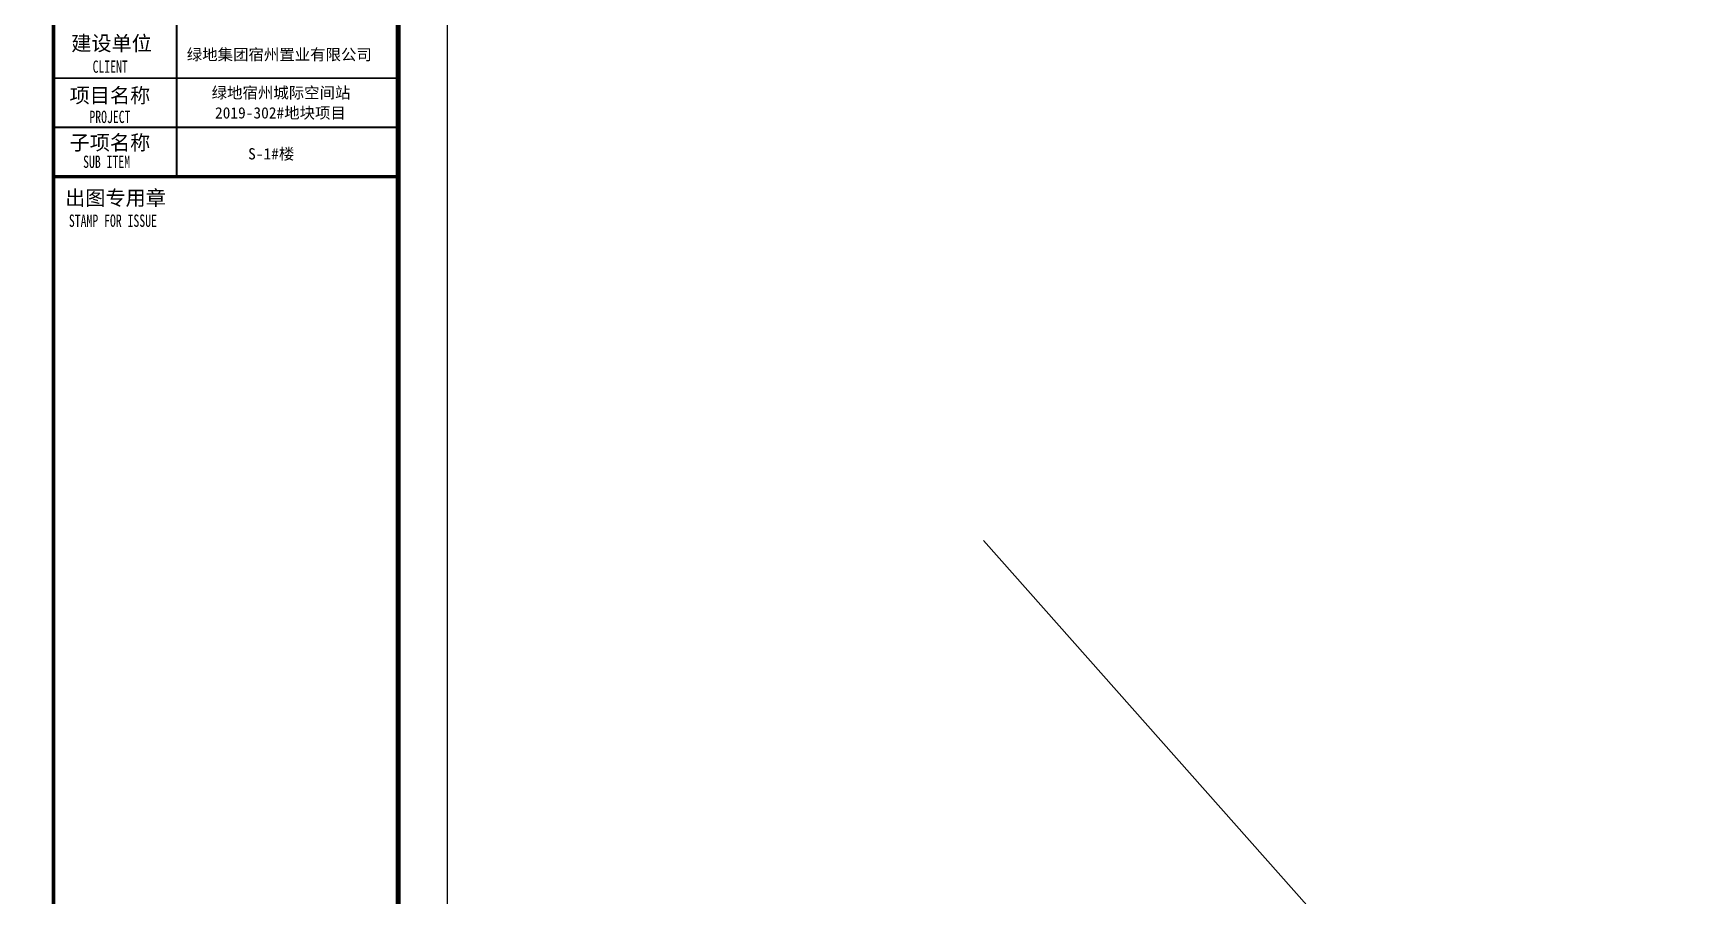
# Model space of a CAD drawing. Extents: x 169490 to 7584583, y -2399407 to 1374371.
# Drawn here: x 631624 to 648410, y 428527 to 437280 of the extents above; entities that cross this region are included whole.
import ezdxf

# ---------------------------------------------------------------- set-up
doc = ezdxf.new("R2010")
doc.units = 0
doc.header["$LTSCALE"] = 100
doc.layers.get('0').update_dxf_attribs({"linetype": 'CONTINUOUS'})
for name, color, linetype in [('TEXT', 7, 'CONTINUOUS'), ('图框', 140, 'CONTINUOUS'), ('图签文字', 147, 'CONTINUOUS')]:
    doc.layers.add(name, color=color, linetype=linetype)
doc.layers.add('图签', color=147, linetype='CONTINUOUS', lineweight=18)
doc.styles.add('宋体', font='')
doc.styles.add('建筑图签-1', font='simhei.ttf', dxfattribs={"width": 0.7})
doc.styles.get('宋体').set_extended_font_data('SimSun')

# ---------------------------------------------------------------- blocks, each defined once
blk = doc.blocks.new('tq123')
at = {"layer": '图框'}
for points, const_width in [([(-6995, 0), (-6995, 57400)], 70), ([(-4495, 31100), (-4495, 35100)], 35), ([(-6995, 33100), (5, 33100)], 35), ([(-6995, 32100), (5, 32100)], 35), ([(5, 31100), (-6995, 31100)], 70)]:
    blk.add_lwpolyline(points, dxfattribs=dict(at, const_width=const_width))
at = {"layer": '图框', "style": '建筑图签-1', "width": 0.7}
for s, p in [('CLIENT', (-6201, 33206)), ('PROJECT', (-6266, 32187)), ('SUB ITEM', (-6393, 31276)), ('STAMP FOR ISSUE', (-6682, 30081))]:
    blk.add_text(s, height=250, dxfattribs=at).set_placement(p)
at = {"layer": '图签', "color": 2, "style": '宋体'}
for s, height, p in [('绿地集团宿州置业有限公司', 229.34, (-4290, 33462)), ('绿地宿州城际空间站', 229.3, (-3785, 32688)), ('2019-302#地块项目', 229.34, (-3718, 32279)), ('S-1#楼', 229.3, (-3046, 31448))]:
    blk.add_text(s, height=height, dxfattribs=at).set_placement(p)
at = {"layer": '图签文字', "color": 7, "style": '建筑图签-1'}
for s, p in [('建设单位', (-6635, 33655)), ('项目名称', (-6668, 32597)), ('子项名称', (-6668, 31640)), ('出图专用章', (-6759, 30518))]:
    blk.add_text(s, height=300, dxfattribs=at).set_placement(p)

msp = doc.modelspace()

# ---------------------------------------------------------------- linework, layer by layer
at = {"layer": 'TEXT', "color": 1}
msp.add_lwpolyline([(641265.3, 432133.1), (651026.6, 421121.1), (665196.3, 454786.2)], dxfattribs=at)
at = {"layer": '图框'}
msp.add_lwpolyline([(593777.8, 419774.2), (635827.8, 419774.2), (635827.8, 449474.2), (593777.8, 449474.2)], close=True, dxfattribs=at)
at = {"layer": '图框', "const_width": 50}
msp.add_lwpolyline([(595027.8, 420274.2), (635327.8, 420274.2), (635327.8, 448974.2), (595027.8, 448974.2)], close=True, dxfattribs=at)

# ---------------------------------------------------------------- block references
at = {"xscale": 0.5, "yscale": 0.5, "zscale": 0.5}
msp.add_blockref('tq123', (635327.8, 420274.2), dxfattribs=at)

doc.saveas('drawing.dxf')
